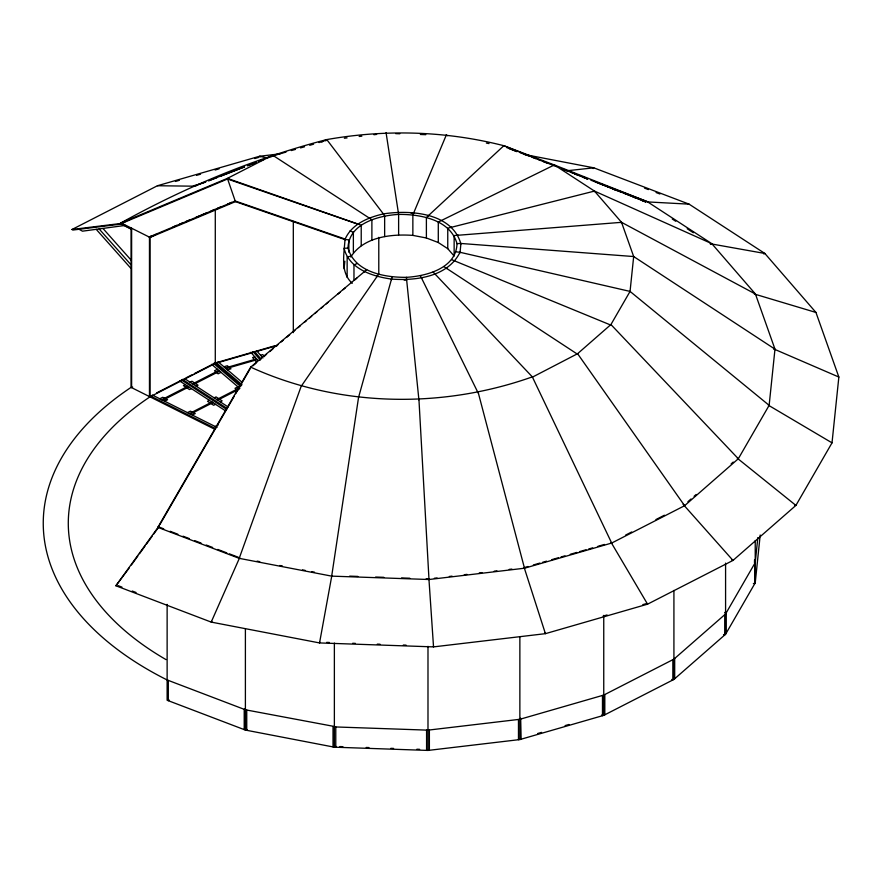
<?xml version="1.0" encoding="UTF-8"?>
<svg xmlns="http://www.w3.org/2000/svg" width="883" height="883" viewBox="0 0 883 883"><rect width="100%" height="100%" fill="white"/><g stroke="black" fill="none" stroke-linecap="round" stroke-linejoin="round"><path stroke-width="1.32" d="M167.13 604.369L167.13 700.241L245.397 730.064L334.37 747.184L427.99 750.429L519.866 739.568L603.751 715.351L673.917 679.424L725.583 634.237L755.23 582.868L760.197 535.01M168.311 680.407L168.311 700.683L169.249 700.064M245.397 730.064L245.397 628.707M246.743 710.042L246.743 730.329L247.361 729.59M333.023 746.93L333.023 726.654M334.37 747.184L334.37 643.078M426.577 750.373L426.577 730.098M518.476 739.733L518.476 719.457M519.866 739.568L519.866 636.831M602.482 695.44L602.482 715.716L601.687 715.042M672.846 659.689L672.846 679.965L671.775 679.435M724.8 614.645L724.8 634.921L723.519 634.557M754.788 563.365L754.788 583.641L753.387 583.486M418.917 399.878L406.379 277.328C384.679 277.538 354.756 272.251 348.001 248.112C348.597 223.52 378.476 215.584 398.619 214.403C420.319 214.205 450.242 219.492 456.997 243.631C456.401 268.222 426.522 276.147 406.379 277.328M460.926 244.05C452.361 212.671 410.131 209.701 383.365 213.907C368.211 217.406 351.467 224.15 344.988 239.459C344.204 254.127 339.878 272.295 352.262 283.322M344.072 268.752L344.856 261.202M460.01 252.858L460.926 243.465L633.674 256.545L774.976 349.16L769.137 405.341L738.32 458.741L684.612 505.705L611.687 543.045L524.491 568.222L428.995 579.513L331.688 576.135L239.205 558.343L157.847 527.339L250.662 367.129L366.699 269.701M757.835 537.581L755.23 562.592L754.535 562.515L754.822 559.811M159.15 527.008L159.15 525.86L115.894 585.771L211.203 622.096L319.547 642.934L433.531 646.886L545.418 633.663L647.559 604.171L732.989 560.429L795.914 505.407L832.018 442.847L838.85 377.041L815.947 312.45L764.866 253.476L689.093 204.15L593.795 167.825L524.723 154.536M392.14 276.843L358.553 397.416L331.688 576.135L331.887 575.528M331.809 575.738L319.547 642.934L319.812 642.14M503.707 146.412L503.84 145.706C445.959 130.894 385.573 129.172 326.787 139.58C254.602 158.167 185.496 187.086 120.386 223.211L121.203 223.62L228.697 178.498L227.847 178.852M478.111 392.88L420.352 275.684M773.894 349.204L774.976 349.16L755.429 294.028L621.533 222.328L454.138 235.562L454.138 256.048L447.758 248.686L438.288 242.527L426.39 237.991L426.39 217.505L503.84 145.706L554.336 164.955L554.138 165.629L550.352 164.183M447.736 135.64L446.39 135.375L446.445 134.669L412.858 214.9L412.858 235.386L426.39 237.991M131.081 227.957L131.081 387.372A359.249 207.417 0 0 0 167.13 679.954L245.397 709.789L334.502 726.51M336.059 746.433L335.783 747.239L335.783 726.952M378.608 274.238L301.147 386.368L239.205 558.343L239.679 557.78M594.226 191.732L594.48 191.081L554.336 164.955L438.288 222.041L438.288 242.527M532.151 377.284L577.592 353.697L610.926 324.547L630.054 291.412L633.674 256.545L621.533 222.328L594.48 191.081L447.758 228.2L447.758 248.686M239.514 557.957L211.203 622.096L211.821 621.367M621.257 222.924L621.533 222.328M577.361 354.127L443.774 266.534M610.65 325.021L451.632 259.668M350.783 257.019C363.432 236.854 391.059 233.852 412.858 235.386M769.137 405.341L630.054 291.412L460.01 252.284C447.88 276.854 415.948 280.937 391.39 279.072C372.681 276.445 349.006 269.028 344.072 248.266L348.001 248.112M755.23 562.592L725.583 613.961L673.917 659.148L603.751 695.076L519.866 719.292L427.99 730.153L334.37 726.908M159.834 524.668L234.326 396.081M235.684 393.73L250.165 368.73M129.095 568.144L115.894 585.771M131.401 564.954L137.891 555.959M139.47 553.773L144.978 546.147M146.556 543.961L152.064 536.334M153.631 534.149L158.355 527.604M593.177 168.554L593.795 167.825L566.235 170.838M244.834 708.596L244.216 709.336L244.216 729.612L244.834 728.883M687.912 501.687L691.003 498.994M694.093 496.29L696.157 494.491M731.168 463.862L733.221 462.063M252.957 365.772L256.103 363.123M259.249 360.463L261.346 358.697M264.492 356.037L266.589 354.271M269.734 351.622L272.88 348.962M276.026 346.313L278.123 344.536M281.269 341.887L283.366 340.121M286.511 337.461L289.657 334.812M292.803 332.151L294.911 330.385M298.057 327.736L300.154 325.959M304.348 322.427L306.445 320.65M309.591 318.001L311.688 316.235M314.834 313.575L316.931 311.809M321.125 308.266L323.222 306.5M326.368 303.851L328.465 302.074M337.902 294.116L339.999 292.35M343.145 289.69L345.242 287.924M354.679 279.955L356.776 278.189M157.847 527.339L158.565 526.864L163.708 528.829M121.876 224.006L73.068 230.022L71.998 229.492L157.439 185.739L259.58 156.258L280.043 153.841M124.293 222.108L126.71 220.86M127.792 220.309L130.22 219.072M371.886 240.22L371.886 219.746L272.67 155.198L227.406 178.377L120.386 223.211M156.048 234.337L150.011 237.428L121.876 223.344L71.998 229.492M214.591 429.182L131.081 387.372L132.671 387.096M150.529 396.037L149.47 396.577L149.47 237.163M156.611 392.924L183.399 379.204M185.827 377.957L191.92 374.845M194.293 373.63L214.889 363.09L274.856 345.772M166.037 659.612A334.204 192.947 0 0 1 150.011 396.842L215.286 363.421L277.439 345.474M185.275 384.635L183.41 385.595L185.993 387.273M190.066 382.184L191.942 381.224L194.525 382.913M159.812 398.774L162.737 397.273L164.624 398.222M217.428 369.271L214.514 370.772L215.905 371.964M187.88 386.312L161.699 399.712L162.781 400.253L188.807 386.92M192.66 383.862L218.829 370.463L219.613 371.147L193.587 384.469M164.668 401.191L167.593 399.701L165.706 398.752M221.015 372.339L218.09 373.84L216.699 372.648M191.39 388.619L189.525 389.569L186.931 387.88M196.181 386.158L198.057 385.209L195.463 383.52M209.37 400.319L207.505 401.279L210.099 402.968M214.161 397.869L216.037 396.909L218.62 398.597M187.494 412.626L190.408 411.136L192.295 412.074M237.935 386.798L235.021 388.288L236.423 389.48M189.381 413.575L211.975 401.997L212.891 402.615L190.452 414.105M239.337 387.99L216.743 399.558L217.693 400.165L239.161 389.171M192.339 415.054L195.253 413.553L193.366 412.615M215.485 404.304L213.62 405.264L211.026 403.575M220.275 401.842L222.152 400.893L219.558 399.204M215.165 426.478L218.079 424.988M625.617 535.087L631.676 531.974M655.914 519.568L664.402 515.219M321.776 141.865L326.787 139.58L383.365 213.907L384.646 216.059L384.646 236.545M325.242 140.816L326.876 140.287L326.787 139.58M150.253 236.478L151.501 235.949M173.024 226.931L176.81 225.342M179.348 224.282L183.134 222.693M185.673 221.633L189.459 220.044M196.004 217.306L199.812 215.706M200.849 215.275L206.169 213.046M210.971 211.037L214.757 209.448M217.295 208.388L221.081 206.799M227.792 203.995L231.6 202.395M149.194 237.019L235.209 200.982L345.286 239.127M357.24 263.542L353.973 264.812L353.973 279.834M710.925 244.039L711.83 243.686L755.429 294.028L754.402 294.227M763.707 253.929L764.866 253.476L710.186 243.708L710.826 244.436M195.706 185.695L200.849 183.708M201.556 183.432L205.375 181.964M208.565 180.728L212.417 179.238M213.013 179.006L216.832 177.538M217.56 177.251L228.289 173.112M229.127 172.781L244.558 166.821M247.383 165.728L256.125 162.351M258.697 161.357L262.659 159.823M267.748 157.858L271.567 156.379M195.684 185.827L196.611 185.474M201.975 183.41L205.816 181.92M208.785 180.772L212.648 179.282M213.267 179.039L217.108 177.549M220.11 176.39L224.216 174.812M224.801 174.58L228.642 173.09M229.359 172.825L235.783 170.342M236.324 170.121L240.176 168.642M240.684 168.443L244.536 166.953M247.858 165.673L251.699 164.183M252.251 163.973L256.114 162.483M259.392 161.214L263.233 159.724M271.147 156.677L271.776 156.434M273.476 155.772L274.105 155.529L272.836 155.894L272.67 155.198M175.419 181.457L179.381 180.309M196.578 175.342L200.54 174.205M215.088 170L219.05 168.852M254.757 158.554L258.719 157.406M272.836 155.894L277.361 154.646M279.392 153.995L286.015 152.086M291.28 150.563L295.485 149.415M300.518 147.903L304.536 146.799M309.712 145.309L313.597 144.183M318.973 142.571L322.968 141.412M201.236 183.587L193.311 185.871L193.918 186.39M254.823 356.898L252.582 357.549L254.337 359.558M260.551 355.242L262.781 354.602L264.536 356.611M223.896 366.754L227.384 365.739L228.785 366.942M256.578 358.906L225.286 367.946L226.092 368.619L257.207 359.635M227.494 369.811L230.993 368.807L229.591 367.615M250.86 367.538L250.662 367.129C338.553 407.317 441.655 409.083 532.328 376.875L611.687 543.045L611.069 542.526M528.089 566.489L524.138 567.626L524.491 568.222L478.211 392.505M533.365 564.965L539.943 563.067M542.581 562.305L546.533 561.169M551.798 559.645L558.387 557.747M561.025 556.985L564.977 555.837M570.241 554.314L576.831 552.416M579.458 551.654L586.047 549.756M588.685 548.994L592.636 547.857M597.901 546.334L604.491 544.436M603.133 616.102L607.096 614.954M642.802 604.645L646.764 603.497L647.559 604.171L611.268 542.67M537.659 733.519L541.577 732.393M565.098 725.605L569.016 724.468M350.86 256.18L347.14 256.92L347.14 277.405M125.375 225.397L82.461 231.18L79.238 229.37M344.37 138.223L347.074 137.903M359.16 136.468L361.864 136.159M373.939 134.724L376.655 134.404M434.359 578.244L437.074 577.923M449.326 576.467L452.041 576.146M464.281 574.701L467.008 574.38M479.248 572.935L481.975 572.614M494.215 571.169L496.93 570.848M509.171 569.403L511.897 569.071M456.997 243.631L460.926 243.465M157.439 185.739L194.426 186.192M395.672 133.62L399.811 133.763M420.341 134.481L425.827 134.669M411.059 213.156L413.608 213.244L413.608 212.671M404.105 280.099L406.655 280.187L406.655 279.602M349.657 576.135L357.858 576.422M375.617 577.04L383.818 577.327M401.588 577.935L409.789 578.222M426.18 578.784L428.917 578.884L428.995 579.513L418.939 399.502M326.655 642.383L329.392 642.471M352.67 643.277L355.408 643.376M377.306 644.126L380.043 644.226M403.321 645.031L406.059 645.131M339.867 746.565L342.902 746.665M366.191 747.471L368.939 747.57M390.849 748.331L393.597 748.42M416.886 749.226L419.624 749.325M647.206 201.898L689.093 204.15M344.988 239.459L348.851 239.889L348.851 252.174M456.147 251.854L460.01 252.284M486.378 143.068L489.05 143.587M257.052 561.124L259.723 561.643M279.768 565.495L282.439 566.014M302.494 569.866L305.165 570.385M311.842 571.665L314.514 572.184M267.196 157.98L259.58 156.258L260.043 157.019M349.823 231.081L353.366 232.074L353.366 252.56M737.349 458.465L738.32 458.741L610.926 324.547M794.645 505.043L795.914 505.407L737.603 458.476M724.755 612.824L726.025 613.177L726.025 633.464L724.755 633.1M754.855 294.171L815.947 312.45M361.224 245.684L361.224 225.209L227.406 178.377L235.43 201.644L345.319 239.712M227.637 179.039L358.244 224.293L358.244 223.719M644.535 188.123L648.376 189.591M656.08 192.527L659.932 193.995M506.654 147.538L516.831 151.412M520.076 152.649L528.928 156.015M532.085 157.229L535.893 158.686M539.005 159.867L549.877 164.017M583.586 177.362L587.405 178.808M600.109 183.653L647.14 201.578L711.83 243.686L594.48 191.081M633.001 196.931L636.941 198.432M641.996 200.353L645.848 201.821L633.111 196.799M170.154 531.279L177.869 534.226M183.024 536.191L189.459 538.641M194.613 540.606L201.048 543.056M206.203 545.021L212.637 547.471M217.792 549.436L226.799 552.879M229.381 553.851L238.388 557.294M118.101 585.639L121.953 587.107M132.218 591.025L136.07 592.493M554.336 164.955L647.14 201.578M561.776 168.642L565.672 170.176M575.926 174.227L570.694 172.163L574.612 173.719M579.612 175.684L587.471 178.785M595.153 181.821L621.643 192.273M624.193 193.278L630.561 195.794M552.846 165.165L556.776 166.688M561.709 168.664L565.694 170.209M566.345 170.463L570.153 171.964M575.208 173.962L579.016 175.463M579.436 175.662L587.879 178.962M590.837 180.154L594.634 181.655M595.473 181.953L599.27 183.454M599.7 183.653L603.497 185.154M603.906 185.287L623.751 193.145M624.281 193.333L628.387 194.944M628.817 195.143L632.614 196.644M633.199 196.843L641.477 200.143M574.8 174.028L578.608 175.529M583.663 177.527L587.471 179.028M612.791 189.017L616.588 190.518M641.908 200.507L645.705 202.008M503.84 145.706L540.506 160.419M543.034 161.434L546.831 162.958M508.763 148.366L512.593 149.911M513.045 150.132L516.875 151.666M774.27 349.171L838.85 377.041M125.375 225.882L131.468 228.929M683.795 505.297L684.612 505.705L577.592 353.697M131.081 229.105L121.876 224.492L121.876 223.344M731.93 559.888L732.989 560.429L683.122 504.336M152.317 395.021L217.052 427.427M150.43 395.981L215.651 428.63M768.376 405.209L832.018 442.847M672.272 219.028L675.727 221.269M687.206 228.752L693.354 232.748M184.426 378.509L228.079 406.931M182.56 379.469L227.361 408.63M181.512 380.01L226.302 409.171M179.635 380.959L225.584 410.871M433.1 271.997L532.328 376.875M218.112 361.82L242.174 382.361M215.86 362.471L242.008 384.789M214.889 363.09L241.114 385.474M213.531 363.377L240.728 386.599M211.644 364.348L239.889 388.454M102.958 228.454L131.07 260.077M99.128 228.929L130.872 264.624M96.203 229.326L130.861 268.3M256.534 350.606L262.924 357.99M255.187 352.284L260.562 358.487M253.035 351.611L260.198 359.878M250.805 352.262L257.968 360.529M254.966 360.286L256.71 362.306M544.954 632.89L545.418 633.663L524.259 567.813M520.672 718.155L521.136 739.203L520.672 738.431M235.198 200.982L235.43 201.644L150.011 237.428L150.011 396.842M386.059 132.571L398.619 214.403L398.619 234.889M433.432 646.069L433.531 646.886L428.939 579.105M755.318 561.776L755.318 582.052M755.23 540.606L755.23 582.868M754.535 559.767L754.535 562.515M725.583 563.111L725.583 634.237M725.385 611.864L725.385 613.012M674.689 658.464L674.689 678.74M673.917 590.429L673.917 679.424M604.811 694.524L604.811 714.811M603.751 615.363L603.751 715.351M457.858 234.823L457.858 235.397M451.014 226.931L451.014 227.505M446.754 268.024L446.754 268.609M435.308 273.885L435.308 274.458M429.381 729.987L429.381 750.263M428.112 215.452L428.112 216.037M427.99 646.312L427.99 750.429M421.632 277.836L421.632 278.41M391.39 279.072L391.39 279.657M378.785 237.339L378.785 274.447M376.886 276.28L376.886 276.865M369.69 217.858L369.69 218.432M364.127 271.423L364.127 271.997M293.311 221.335L293.311 332.648M215.286 209.503L215.286 363.421M131.622 228.222L131.622 387.637"/></g></svg>
